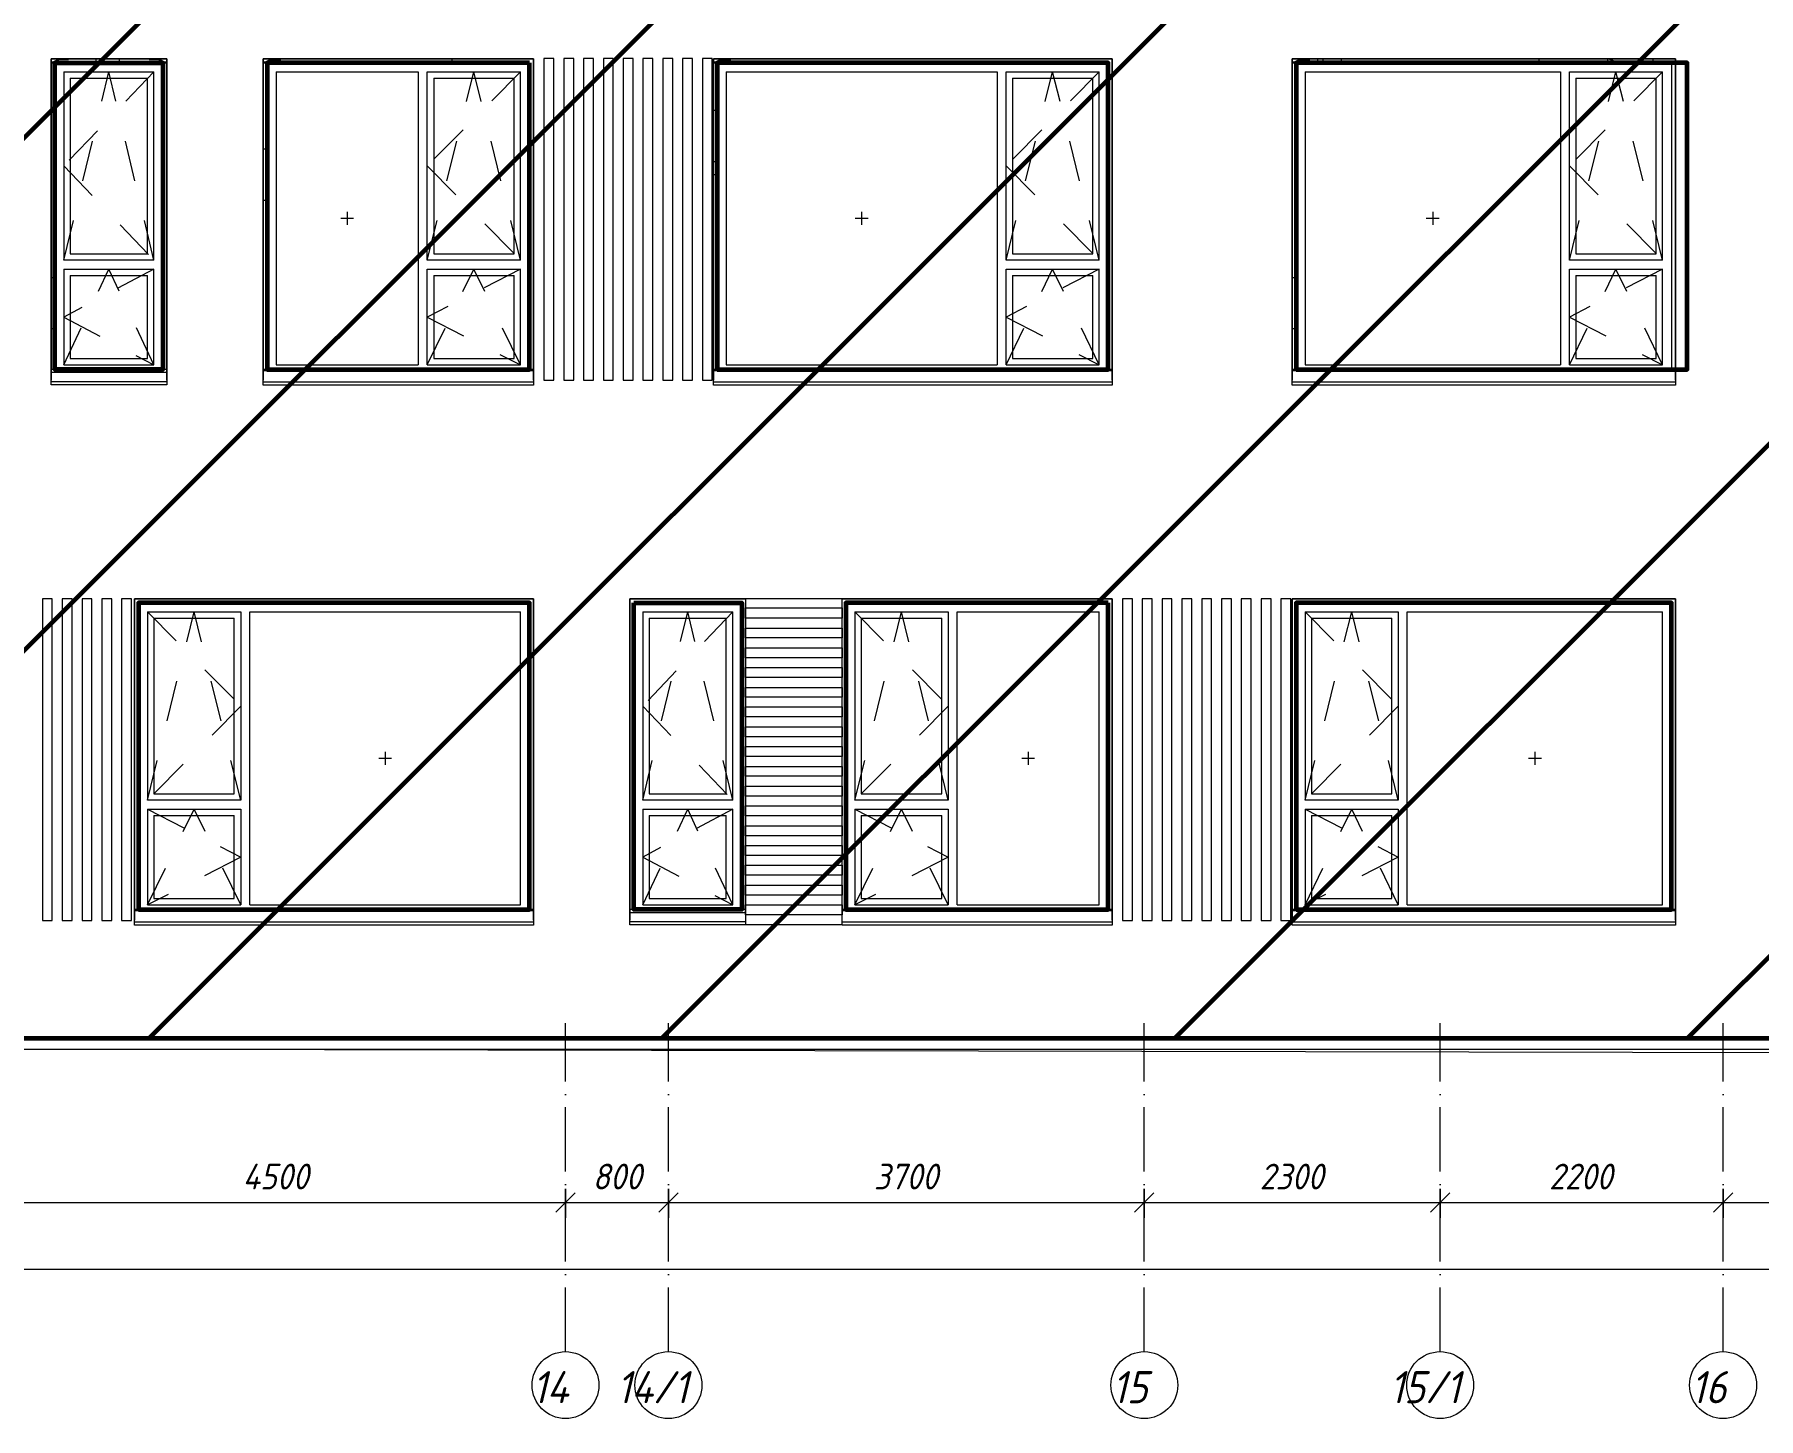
# Model space of a CAD drawing. Header units: millimetres. Extents: x 3914 to 443608, y -156176 to 78197.
# Drawn here: x 82725 to 96129, y -3074 to 7690 of the extents above; entities that cross this region are included whole.
import ezdxf

# ---------------------------------------------------------------- set-up
doc = ezdxf.new("R2010")
doc.units = ezdxf.units.MM
doc.linetypes.add('50_200_ШТРИХ_1Т_ш5_п1_п1_', pattern=[700, 500, -100, 0, -100])
doc.linetypes.add('Штрих', pattern=[635, 317.5, -317.5])
for name, color, linetype, lineweight in [('0) клиннинг', 90, 'Continuous', 60), ('1) Откосы', 102, 'Continuous', 60), ('A-ANNO-DIMS', 7, 'Continuous', 9), ('A-DETL-THIN', 7, 'Continuous', 9), ('A-GENM', 7, 'Continuous', 9), ('A-GLAZ-1', 7, 'Continuous', 5), ('A-GLAZ-2', 7, 'Штрих', 5), ('A-WALL', 7, 'Continuous', 5), ('I-WALL', 7, 'Continuous', 5), ('Оси', 7, 'Continuous', 9), ('Оси-1', 7, '50_200_ШТРИХ_1Т_ш5_п1_п1_', 9)]:
    doc.layers.add(name, color=color, linetype=linetype, lineweight=lineweight)
doc.styles.add('ISOCPEUR_I_2', font='isocpeui.ttf', dxfattribs={"width": 0.9, "height": 250})
doc.styles.add('ISOCPEUR_I_3', font='isocpeui.ttf', dxfattribs={"width": 0.9, "height": 200})

msp = doc.modelspace()

# ---------------------------------------------------------------- hatches: boundary and pattern name
at = {"layer": '0) клиннинг'}
h = msp.add_hatch(dxfattribs=at)
h.set_pattern_fill('ANSI31', color=256, scale=888)
h.paths.add_polyline_path([(164523.7, 13930), (38834, 13930), (38834, -116.1), (164523.7, -116.1)])

# ---------------------------------------------------------------- linework, layer by layer
msp.add_lwpolyline([(38834, -116.1), (164523.7, -116.1), (164523.7, 13930), (38834, 13930)], close=True, dxfattribs=at)
at = {"layer": '1) Откосы'}
for points in [[(82883.7, 7470), (83723.7, 7470), (83723.7, 5085), (82883.7, 5085)], [(86573.7, 7470), (84533.7, 7470), (84533.7, 5085), (86573.7, 5085)], [(88033.7, 5085), (91073.7, 5085), (91073.7, 7470), (88033.7, 7470)], [(92533.7, 5085), (95573.7, 5085), (95573.7, 7470), (92533.7, 7470)], [(83533.7, 885), (86573.7, 885), (86573.7, 3270), (83533.7, 3270)], [(87383.7, 3270), (88223.7, 3270), (88223.7, 885), (87383.7, 885)], [(91073.7, 3270), (89033.7, 3270), (89033.7, 885), (91073.7, 885)], [(92533.7, 885), (95453.7, 885), (95453.7, 3270), (92533.7, 3270)]]:
    msp.add_lwpolyline(points, close=True, dxfattribs=at)
at = {"layer": 'A-ANNO-DIMS'}
for p, q in [((86853.7, -1287), (86853.7, -1513.1)), ((86853.7, -1393.1), (86853.7, -1287)), ((86853.7, -1287), (86853.7, -1513.1)), ((86853.7, -1393.1), (86853.7, -1287)), ((87653.7, -1287), (87653.7, -1513.1)), ((87653.7, -1393.1), (87653.7, -1287)), ((87653.7, -1287), (87653.7, -1513.1)), ((87653.7, -1393.1), (87653.7, -1287)), ((91353.7, -1287), (91353.7, -1513.1)), ((91353.7, -1393.1), (91353.7, -1287)), ((91353.7, -1287), (91353.7, -1513.1)), ((91353.7, -1393.1), (91353.7, -1287)), ((93653.7, -1287), (93653.7, -1513.1)), ((93653.7, -1393.1), (93653.7, -1287)), ((93653.7, -1287), (93653.7, -1513.1)), ((93653.7, -1393.1), (93653.7, -1287)), ((95853.7, -1287), (95853.7, -1513.1)), ((95853.7, -1393.1), (95853.7, -1287)), ((95853.7, -1287), (95853.7, -1513.1)), ((95853.7, -1393.1), (95853.7, -1287)), ((82353.7, -1393.1), (86853.7, -1393.1)), ((86853.7, -1393.1), (87653.7, -1393.1)), ((87653.7, -1393.1), (91353.7, -1393.1)), ((91353.7, -1393.1), (93653.7, -1393.1)), ((93653.7, -1393.1), (95853.7, -1393.1)), ((95853.7, -1393.1), (99653.7, -1393.1)), ((39183.7, -1912.7), (164323.7, -1912.7))]:
    msp.add_line(p, q, dxfattribs=at)
at = {"layer": 'A-ANNO-DIMS', "lineweight": 20}
for p, q in [((86853.7, -1393.1), (86928.7, -1318.1)), ((86853.7, -1393.1), (86928.7, -1318.1)), ((87653.7, -1393.1), (87728.7, -1318.1)), ((87653.7, -1393.1), (87728.7, -1318.1)), ((91353.7, -1393.1), (91428.7, -1318.1)), ((91353.7, -1393.1), (91428.7, -1318.1)), ((93653.7, -1393.1), (93728.7, -1318.1)), ((93653.7, -1393.1), (93728.7, -1318.1)), ((95853.7, -1393.1), (95928.7, -1318.1)), ((95853.7, -1393.1), (95928.7, -1318.1)), ((86853.7, -1393.1), (86778.7, -1468.1)), ((86853.7, -1393.1), (86778.7, -1468.1)), ((87653.7, -1393.1), (87578.7, -1468.1)), ((91353.7, -1393.1), (91278.7, -1468.1)), ((91353.7, -1393.1), (91278.7, -1468.1)), ((93653.7, -1393.1), (93578.7, -1468.1)), ((93653.7, -1393.1), (93578.7, -1468.1)), ((95853.7, -1393.1), (95778.7, -1468.1)), ((95853.7, -1393.1), (95778.7, -1468.1))]:
    msp.add_line(p, q, dxfattribs=at)
at = {"layer": 'A-DETL-THIN'}
msp.add_line((115068.1, -265.1), (35943.7, -110.4), dxfattribs=at)
at = {"layer": 'A-GENM'}
for p, q in [((82868.5, 7475), (82853.7, 7475)), ((82853.7, 7470), (82869.7, 7470)), ((82919.7, 7500), (82868.5, 7475)), ((82869.7, 7470), (82920.8, 7495)), ((82920.8, 7495), (82989.7, 7495)), ((82989.7, 7495), (82989.7, 7500)), ((83203.5, 7470), (83203.5, 7500)), ((83243.5, 7470), (83243.5, 7500)), ((83617.7, 7500), (83617.7, 7495)), ((83617.7, 7495), (83686.5, 7495)), ((83686.5, 7495), (83737.7, 7470)), ((83738.8, 7475), (83687.7, 7500)), ((83737.7, 7470), (83753.7, 7470)), ((83753.7, 7475), (83738.8, 7475)), ((84518.5, 7475), (84503.7, 7475)), ((84503.7, 7470), (84519.7, 7470)), ((84569.7, 7500), (84518.5, 7475)), ((84519.7, 7470), (84570.8, 7495)), ((84570.8, 7495), (84639.7, 7495)), ((84639.7, 7495), (84639.7, 7500)), ((88018.5, 7475), (88003.7, 7475)), ((88003.7, 7470), (88019.7, 7470)), ((88069.7, 7500), (88018.5, 7475)), ((88019.7, 7470), (88070.8, 7495)), ((88070.8, 7495), (88139.7, 7495)), ((88139.7, 7495), (88139.7, 7500)), ((92518.5, 7475), (92503.7, 7475)), ((92503.7, 7470), (92519.7, 7470)), ((92569.7, 7500), (92518.5, 7475)), ((92519.7, 7470), (92570.8, 7495)), ((92570.8, 7495), (92639.7, 7495)), ((92639.7, 7495), (92639.7, 7500)), ((92703.7, 7470), (92703.7, 7500)), ((92743.7, 7470), (92743.7, 7500))]:
    msp.add_line(p, q, dxfattribs=at)
at = {"layer": 'A-GLAZ-1'}
for p, q in [((82853.7, 7500), (82853.7, 5002.5)), ((83753.7, 7500), (82853.7, 7500)), ((82883.7, 5085), (82883.7, 7470)), ((82883.7, 7470), (83723.7, 7470)), ((82953.7, 7400), (82953.7, 5935)), ((82953.7, 7400), (83653.7, 7400)), ((83653.7, 5935), (83653.7, 7400)), ((83723.7, 7470), (83723.7, 5085)), ((83753.7, 5002.5), (83753.7, 7500)), ((84503.7, 7500), (84503.7, 5002.5)), ((86603.7, 7500), (84503.7, 7500)), ((84533.7, 5085), (84533.7, 7470)), ((84533.7, 7470), (84603.7, 7470)), ((84603.7, 7470), (85708.7, 7470)), ((84603.7, 7400), (84603.7, 5120)), ((84603.7, 7400), (85708.7, 7400)), ((85708.7, 7470), (86573.7, 7470)), ((85708.7, 7400), (85708.7, 5120)), ((85778.7, 5935), (85778.7, 7400)), ((85778.7, 7400), (86503.7, 7400)), ((86503.7, 5935), (86503.7, 7400)), ((86573.7, 7470), (86573.7, 5085)), ((86603.7, 5002.5), (86603.7, 7500)), ((88003.7, 7500), (88003.7, 5002.5)), ((91103.7, 7500), (88003.7, 7500)), ((88033.7, 5085), (88033.7, 7470)), ((88033.7, 7470), (88103.7, 7470)), ((88103.7, 7470), (90208.7, 7470)), ((88103.7, 7400), (88103.7, 5120)), ((88103.7, 7400), (90208.7, 7400)), ((90208.7, 7470), (91073.7, 7470)), ((90208.7, 7400), (90208.7, 5120)), ((90278.7, 5935), (90278.7, 7400)), ((90278.7, 7400), (91003.7, 7400)), ((91003.7, 5935), (91003.7, 7400)), ((91073.7, 7470), (91073.7, 5085)), ((91103.7, 5002.5), (91103.7, 7500)), ((92503.7, 7500), (92503.7, 5002.5)), ((95483.7, 7500), (92503.7, 7500)), ((92533.7, 5085), (92533.7, 7470)), ((92533.7, 7470), (92603.7, 7470)), ((92603.7, 7470), (94588.7, 7470)), ((92603.7, 7400), (92603.7, 5120)), ((92603.7, 7400), (94588.7, 7400)), ((94588.7, 7470), (95453.7, 7470)), ((94588.7, 7400), (94588.7, 5120)), ((94658.7, 5935), (94658.7, 7400)), ((94658.7, 7400), (95383.7, 7400)), ((95048.7, 7470), (94958.7, 7500)), ((95383.7, 5935), (95383.7, 7400)), ((95453.7, 7470), (95453.7, 5085)), ((95483.7, 5002.5), (95483.7, 7500)), ((83003.7, 7350), (83003.7, 5985)), ((83003.7, 7350), (83603.7, 7350)), ((83603.7, 5985), (83603.7, 7350)), ((85828.7, 7350), (85828.7, 5985)), ((85828.7, 7350), (86453.7, 7350)), ((86453.7, 5985), (86453.7, 7350)), ((90328.7, 7350), (90328.7, 5985)), ((90328.7, 7350), (90953.7, 7350)), ((90953.7, 5985), (90953.7, 7350)), ((94708.7, 7350), (94708.7, 5985)), ((94708.7, 7350), (95333.7, 7350)), ((95333.7, 5985), (95333.7, 7350)), ((85156.2, 6310), (85156.2, 6210)), ((89156.2, 6310), (89156.2, 6210)), ((93596.2, 6310), (93596.2, 6210)), ((85206.2, 6260), (85106.2, 6260)), ((89206.2, 6260), (89106.2, 6260)), ((93646.2, 6260), (93546.2, 6260)), ((83653.7, 5935), (82953.7, 5935)), ((83003.7, 5985), (83603.7, 5985)), ((86503.7, 5935), (85778.7, 5935)), ((85828.7, 5985), (86453.7, 5985)), ((91003.7, 5935), (90278.7, 5935)), ((90328.7, 5985), (90953.7, 5985)), ((95383.7, 5935), (94658.7, 5935)), ((94708.7, 5985), (95333.7, 5985)), ((82953.7, 5865), (82953.7, 5120)), ((82953.7, 5865), (83653.7, 5865)), ((83003.7, 5815), (83003.7, 5170)), ((83003.7, 5815), (83603.7, 5815)), ((83603.7, 5170), (83603.7, 5815)), ((83653.7, 5120), (83653.7, 5865)), ((85778.7, 5120), (85778.7, 5865)), ((85778.7, 5865), (86503.7, 5865)), ((85828.7, 5815), (85828.7, 5170)), ((85828.7, 5815), (86453.7, 5815)), ((86453.7, 5170), (86453.7, 5815)), ((86503.7, 5120), (86503.7, 5865)), ((90278.7, 5120), (90278.7, 5865)), ((90278.7, 5865), (91003.7, 5865)), ((90328.7, 5815), (90328.7, 5170)), ((90328.7, 5815), (90953.7, 5815)), ((90953.7, 5170), (90953.7, 5815)), ((91003.7, 5120), (91003.7, 5865)), ((94658.7, 5120), (94658.7, 5865)), ((94658.7, 5865), (95383.7, 5865)), ((94708.7, 5815), (94708.7, 5170)), ((94708.7, 5815), (95333.7, 5815)), ((95333.7, 5170), (95333.7, 5815)), ((95383.7, 5120), (95383.7, 5865)), ((82953.7, 5120), (83653.7, 5120)), ((83003.7, 5170), (83603.7, 5170)), ((84603.7, 5120), (85708.7, 5120)), ((85778.7, 5120), (86503.7, 5120)), ((85828.7, 5170), (86453.7, 5170)), ((88103.7, 5120), (90208.7, 5120)), ((90278.7, 5120), (91003.7, 5120)), ((90328.7, 5170), (90953.7, 5170)), ((92603.7, 5120), (94588.7, 5120)), ((94658.7, 5120), (95383.7, 5120)), ((94708.7, 5170), (95333.7, 5170)), ((83753.7, 5085), (82853.7, 5085)), ((83753.7, 5060), (82853.7, 5060)), ((82853.7, 4991), (82853.7, 5002.5)), ((82853.7, 4966), (82853.7, 4991)), ((82853.7, 4991), (83753.7, 4991)), ((83753.7, 4966), (82853.7, 4966)), ((83753.7, 5002.5), (83753.7, 4991)), ((83753.7, 4991), (83753.7, 4966)), ((86603.7, 5085), (84503.7, 5085)), ((86603.7, 5075), (84503.7, 5075)), ((84503.7, 4988), (84503.7, 5002.5)), ((84503.7, 4963), (84503.7, 4988)), ((84503.7, 4988), (86603.7, 4988)), ((86603.7, 4963), (84503.7, 4963)), ((86603.7, 5002.5), (86603.7, 4988)), ((86603.7, 4988), (86603.7, 4963)), ((91103.7, 5085), (88003.7, 5085)), ((91103.7, 5075), (88003.7, 5075)), ((88003.7, 4988), (88003.7, 5002.5)), ((88003.7, 4963), (88003.7, 4988)), ((88003.7, 4988), (91103.7, 4988)), ((91103.7, 4963), (88003.7, 4963)), ((91103.7, 5002.5), (91103.7, 4988)), ((91103.7, 4988), (91103.7, 4963)), ((95483.7, 5085), (92503.7, 5085)), ((95483.7, 5075), (92503.7, 5075)), ((92503.7, 4988), (92503.7, 5002.5)), ((92503.7, 4963), (92503.7, 4988)), ((92503.7, 4988), (95483.7, 4988)), ((95483.7, 4963), (92503.7, 4963)), ((95483.7, 5002.5), (95483.7, 4988)), ((95483.7, 4988), (95483.7, 4963)), ((83503.7, 3300), (83503.7, 802.5)), ((86603.7, 3300), (83503.7, 3300)), ((83533.7, 885), (83533.7, 3270)), ((83533.7, 3270), (86573.7, 3270)), ((86573.7, 3270), (86573.7, 885)), ((86603.7, 802.5), (86603.7, 3300)), ((87353.7, 3300), (87353.7, 802.5)), ((88253.7, 3300), (87353.7, 3300)), ((87383.7, 885), (87383.7, 3270)), ((87383.7, 3270), (88223.7, 3270)), ((88223.7, 3270), (88223.7, 885)), ((88253.7, 3151.1), (88253.7, 3231)), ((91103.7, 3300), (89003.7, 3300)), ((89003.7, 3231), (89003.7, 3151.1)), ((89033.7, 885), (89033.7, 3270)), ((89033.7, 3270), (91073.7, 3270)), ((91073.7, 3270), (91073.7, 885)), ((91103.7, 802.5), (91103.7, 3300)), ((92503.7, 3300), (92503.7, 802.5)), ((95483.7, 3300), (92503.7, 3300)), ((92533.7, 885), (92533.7, 3270)), ((92533.7, 3270), (95453.7, 3270)), ((95453.7, 3270), (95453.7, 885)), ((95483.7, 802.5), (95483.7, 3300)), ((83603.7, 3200), (83603.7, 1735)), ((83603.7, 3200), (84328.7, 3200)), ((83653.7, 3150), (83653.7, 1785)), ((83653.7, 3150), (84278.7, 3150)), ((84278.7, 1785), (84278.7, 3150)), ((84328.7, 3200), (84328.7, 1735)), ((84398.7, 920), (84398.7, 3200)), ((84398.7, 3200), (86503.7, 3200)), ((86503.7, 920), (86503.7, 3200)), ((87453.7, 3200), (87453.7, 1735)), ((87453.7, 3200), (88153.7, 3200)), ((87503.7, 3150), (87503.7, 1785)), ((87503.7, 3150), (88103.7, 3150)), ((88103.7, 1785), (88103.7, 3150)), ((88153.7, 1735), (88153.7, 3200)), ((89103.7, 3200), (89103.7, 1735)), ((89103.7, 3200), (89828.7, 3200)), ((89153.7, 3150), (89153.7, 1785)), ((89153.7, 3150), (89778.7, 3150)), ((89778.7, 1785), (89778.7, 3150)), ((89828.7, 3200), (89828.7, 1735)), ((89898.7, 920), (89898.7, 3200)), ((89898.7, 3200), (91003.7, 3200)), ((91003.7, 920), (91003.7, 3200)), ((92603.7, 3200), (92603.7, 1735)), ((92603.7, 3200), (93328.7, 3200)), ((92653.7, 3150), (92653.7, 1785)), ((92653.7, 3150), (93278.7, 3150)), ((93278.7, 1785), (93278.7, 3150)), ((93328.7, 3200), (93328.7, 1735)), ((93398.7, 920), (93398.7, 3200)), ((93398.7, 3200), (95383.7, 3200)), ((95383.7, 920), (95383.7, 3200)), ((88253.7, 2997.1), (88253.7, 3074.1)), ((89003.7, 3074.1), (89003.7, 2997.1)), ((88253.7, 2843.1), (88253.7, 2920.1)), ((89003.7, 2920.1), (89003.7, 2843.1)), ((88253.7, 2689.1), (88253.7, 2766.1)), ((89003.7, 2766.1), (89003.7, 2689.1)), ((88253.7, 2537.1), (88253.7, 2612.1)), ((89003.7, 2612.1), (89003.7, 2537.1)), ((88253.7, 2383.1), (88253.7, 2460.1)), ((89003.7, 2460.1), (89003.7, 2383.1)), ((88253.7, 2228.5), (88253.7, 2306.1)), ((89003.7, 2306.1), (89003.7, 2228.5)), ((88253.7, 2075.1), (88253.7, 2151.5)), ((89003.7, 2151.5), (89003.7, 2075.1)), ((85501.2, 2060), (85401.2, 2060)), ((85451.2, 2110), (85451.2, 2010)), ((90501.2, 2060), (90401.2, 2060)), ((90451.2, 2110), (90451.2, 2010)), ((94441.2, 2060), (94341.2, 2060)), ((94391.2, 2110), (94391.2, 2010)), ((88253.7, 1920.9), (88253.7, 1998.1)), ((89003.7, 1998.1), (89003.7, 1920.9)), ((83653.7, 1785), (84278.7, 1785)), ((87503.7, 1785), (88103.7, 1785)), ((88253.7, 1766.9), (88253.7, 1843.9)), ((89003.7, 1843.9), (89003.7, 1766.9)), ((89153.7, 1785), (89778.7, 1785)), ((92653.7, 1785), (93278.7, 1785)), ((84328.7, 1735), (83603.7, 1735)), ((83603.7, 1665), (83603.7, 920)), ((83603.7, 1665), (84328.7, 1665)), ((83653.7, 1615), (83653.7, 970)), ((83653.7, 1615), (84278.7, 1615)), ((84278.7, 970), (84278.7, 1615)), ((84328.7, 1665), (84328.7, 920)), ((88153.7, 1735), (87453.7, 1735)), ((87453.7, 1665), (87453.7, 920)), ((87453.7, 1665), (88153.7, 1665)), ((87503.7, 1615), (87503.7, 970)), ((87503.7, 1615), (88103.7, 1615)), ((88103.7, 970), (88103.7, 1615)), ((88153.7, 920), (88153.7, 1665)), ((88253.7, 1612.8), (88253.7, 1689.9)), ((89003.7, 1689.9), (89003.7, 1612.8)), ((89828.7, 1735), (89103.7, 1735)), ((89103.7, 1665), (89103.7, 920)), ((89103.7, 1665), (89828.7, 1665)), ((89153.7, 1615), (89153.7, 970)), ((89153.7, 1615), (89778.7, 1615)), ((89778.7, 970), (89778.7, 1615)), ((89828.7, 1665), (89828.7, 920)), ((93328.7, 1735), (92603.7, 1735)), ((92603.7, 1665), (92603.7, 920)), ((92603.7, 1665), (93328.7, 1665)), ((92653.7, 1615), (92653.7, 970)), ((92653.7, 1615), (93278.7, 1615)), ((93278.7, 970), (93278.7, 1615)), ((93328.7, 1665), (93328.7, 920)), ((88253.7, 1459), (88253.7, 1535.8)), ((89003.7, 1535.8), (89003.7, 1459)), ((88253.7, 1305.5), (88253.7, 1382)), ((89003.7, 1382), (89003.7, 1305.5)), ((88253.7, 1151), (88253.7, 1228.5)), ((89003.7, 1228.5), (89003.7, 1151)), ((88253.7, 997.1), (88253.7, 1074)), ((89003.7, 1074), (89003.7, 997.1)), ((83653.7, 970), (84278.7, 970)), ((87503.7, 970), (88103.7, 970)), ((89153.7, 970), (89778.7, 970)), ((92653.7, 970), (93278.7, 970)), ((86603.7, 885), (83503.7, 885)), ((86603.7, 875), (83503.7, 875)), ((83603.7, 920), (84328.7, 920)), ((84398.7, 920), (86503.7, 920)), ((88253.7, 885), (87353.7, 885)), ((88253.7, 860), (87353.7, 860)), ((87453.7, 920), (88153.7, 920)), ((88253.7, 844.4), (88253.7, 920.1)), ((89003.7, 920.1), (89003.7, 844.4)), ((91103.7, 885), (89003.7, 885)), ((91103.7, 875), (89003.7, 875)), ((89103.7, 920), (89828.7, 920)), ((89898.7, 920), (91003.7, 920)), ((95483.7, 885), (92503.7, 885)), ((95483.7, 875), (92503.7, 875)), ((92603.7, 920), (93328.7, 920)), ((93398.7, 920), (95383.7, 920)), ((83503.7, 788), (83503.7, 802.5)), ((83503.7, 763), (83503.7, 788)), ((83503.7, 788), (86603.7, 788)), ((86603.7, 763), (83503.7, 763)), ((86603.7, 802.5), (86603.7, 788)), ((86603.7, 788), (86603.7, 763)), ((87353.7, 791), (87353.7, 802.5)), ((87353.7, 766), (87353.7, 791)), ((87353.7, 791), (88253.7, 791)), ((88253.7, 766), (87353.7, 766)), ((88253.7, 795.6), (88253.7, 791)), ((88253.7, 791), (88253.7, 766)), ((89003.7, 788), (89003.7, 793.8)), ((89003.7, 763), (89003.7, 788)), ((89003.7, 788), (91103.7, 788)), ((91103.7, 763), (89003.7, 763)), ((91103.7, 802.5), (91103.7, 788)), ((91103.7, 788), (91103.7, 763)), ((92503.7, 788), (92503.7, 802.5)), ((92503.7, 763), (92503.7, 788)), ((92503.7, 788), (95483.7, 788)), ((95483.7, 763), (92503.7, 763)), ((95483.7, 802.5), (95483.7, 788)), ((95483.7, 788), (95483.7, 763))]:
    msp.add_line(p, q, dxfattribs=at)
at = {"layer": 'A-GLAZ-2'}
for p, q in [((82953.7, 5935), (83303.7, 7400)), ((83653.7, 7400), (82953.7, 6667.5)), ((83653.7, 5935), (83303.7, 7400)), ((85778.7, 5935), (86141.2, 7400)), ((86503.7, 7400), (85778.7, 6667.5)), ((86503.7, 5935), (86141.2, 7400)), ((90278.7, 5935), (90641.2, 7400)), ((91003.7, 7400), (90278.7, 6667.5)), ((91003.7, 5935), (90641.2, 7400)), ((94658.7, 5935), (95021.2, 7400)), ((95383.7, 7400), (94658.7, 6667.5)), ((95383.7, 5935), (95021.2, 7400)), ((82953.7, 6667.5), (83653.7, 5935)), ((85778.7, 6667.5), (86503.7, 5935)), ((90278.7, 6667.5), (91003.7, 5935)), ((94658.7, 6667.5), (95383.7, 5935)), ((82953.7, 5120), (83303.7, 5865)), ((83653.7, 5865), (82953.7, 5492.5)), ((83653.7, 5120), (83303.7, 5865)), ((85778.7, 5120), (86141.2, 5865)), ((86503.7, 5865), (85778.7, 5492.5)), ((86503.7, 5120), (86141.2, 5865)), ((90278.7, 5120), (90641.2, 5865)), ((91003.7, 5865), (90278.7, 5492.5)), ((91003.7, 5120), (90641.2, 5865)), ((94658.7, 5120), (95021.2, 5865)), ((95383.7, 5865), (94658.7, 5492.5)), ((95383.7, 5120), (95021.2, 5865)), ((82953.7, 5492.5), (83653.7, 5120)), ((85778.7, 5492.5), (86503.7, 5120)), ((90278.7, 5492.5), (91003.7, 5120)), ((94658.7, 5492.5), (95383.7, 5120)), ((83603.7, 1735), (83966.2, 3200)), ((83603.7, 3200), (84328.7, 2467.5)), ((84328.7, 1735), (83966.2, 3200)), ((87453.7, 1735), (87803.7, 3200)), ((88153.7, 3200), (87453.7, 2467.5)), ((88153.7, 1735), (87803.7, 3200)), ((89103.7, 1735), (89466.2, 3200)), ((89103.7, 3200), (89828.7, 2467.5)), ((89828.7, 1735), (89466.2, 3200)), ((92603.7, 1735), (92966.2, 3200)), ((92603.7, 3200), (93328.7, 2467.5)), ((93328.7, 1735), (92966.2, 3200)), ((84328.7, 2467.5), (83603.7, 1735)), ((87453.7, 2467.5), (88153.7, 1735)), ((89828.7, 2467.5), (89103.7, 1735)), ((93328.7, 2467.5), (92603.7, 1735)), ((83603.7, 920), (83966.2, 1665)), ((83603.7, 1665), (84328.7, 1292.5)), ((84328.7, 920), (83966.2, 1665)), ((87453.7, 920), (87803.7, 1665)), ((88153.7, 1665), (87453.7, 1292.5)), ((88153.7, 920), (87803.7, 1665)), ((89103.7, 920), (89466.2, 1665)), ((89103.7, 1665), (89828.7, 1292.5)), ((89828.7, 920), (89466.2, 1665)), ((92603.7, 920), (92966.2, 1665)), ((92603.7, 1665), (93328.7, 1292.5)), ((93328.7, 920), (92966.2, 1665)), ((84328.7, 1292.5), (83603.7, 920)), ((87453.7, 1292.5), (88153.7, 920)), ((89828.7, 1292.5), (89103.7, 920)), ((93328.7, 1292.5), (92603.7, 920))]:
    msp.add_line(p, q, dxfattribs=at)
at = {"layer": 'A-WALL'}
for p, q in [((82853.7, 5002.5), (82853.7, 7500)), ((82853.7, 7500), (83753.7, 7500)), ((83753.7, 7500), (83753.7, 5002.5)), ((84503.7, 7500), (86603.7, 7500)), ((84503.7, 5002.5), (84503.7, 7500)), ((86603.7, 7500), (86603.7, 5002.5)), ((88003.7, 7500), (91103.7, 7500)), ((88003.7, 5002.5), (88003.7, 7500)), ((91103.7, 7500), (91103.7, 5002.5)), ((92503.7, 7500), (95483.7, 7500)), ((92503.7, 5002.5), (92503.7, 7500)), ((95483.7, 7500), (95483.7, 5002.5)), ((83503.7, 3300), (86603.7, 3300)), ((83503.7, 802.5), (83503.7, 3300)), ((86603.7, 3300), (86603.7, 802.5)), ((87353.7, 802.5), (87353.7, 3300)), ((87353.7, 3300), (88253.7, 3300)), ((88253.7, 3231), (88253.7, 3151.1)), ((89003.7, 3300), (91103.7, 3300)), ((89003.7, 3151.1), (89003.7, 3231)), ((91103.7, 3300), (91103.7, 802.5)), ((92503.7, 3300), (95483.7, 3300)), ((92503.7, 802.5), (92503.7, 3300)), ((95483.7, 3300), (95483.7, 802.5)), ((88253.7, 3074.1), (88253.7, 2997.1)), ((89003.7, 2997.1), (89003.7, 3074.1)), ((88253.7, 2920.1), (88253.7, 2843.1)), ((89003.7, 2843.1), (89003.7, 2920.1)), ((88253.7, 2766.1), (88253.7, 2689.1)), ((89003.7, 2689.1), (89003.7, 2766.1)), ((88253.7, 2612.1), (88253.7, 2537.1)), ((89003.7, 2537.1), (89003.7, 2612.1)), ((88253.7, 2460.1), (88253.7, 2383.1)), ((89003.7, 2383.1), (89003.7, 2460.1)), ((88253.7, 2306.1), (88253.7, 2228.5)), ((89003.7, 2228.5), (89003.7, 2306.1)), ((88253.7, 2151.5), (88253.7, 2075.1)), ((89003.7, 2075.1), (89003.7, 2151.5)), ((88253.7, 1998.1), (88253.7, 1920.9)), ((89003.7, 1920.9), (89003.7, 1998.1)), ((88253.7, 1843.9), (88253.7, 1766.9)), ((89003.7, 1766.9), (89003.7, 1843.9)), ((88253.7, 1689.9), (88253.7, 1612.8)), ((89003.7, 1612.8), (89003.7, 1689.9)), ((88253.7, 1535.8), (88253.7, 1459)), ((89003.7, 1459), (89003.7, 1535.8)), ((88253.7, 1382), (88253.7, 1305.5)), ((89003.7, 1305.5), (89003.7, 1382)), ((88253.7, 1228.5), (88253.7, 1151)), ((89003.7, 1151), (89003.7, 1228.5)), ((88253.7, 1074), (88253.7, 997.1)), ((89003.7, 997.1), (89003.7, 1074)), ((88253.7, 920.1), (88253.7, 844.4)), ((89003.7, 844.4), (89003.7, 920.1)), ((81775.6, -200), (111588.7, -200))]:
    msp.add_line(p, q, dxfattribs=at)
at = {"layer": 'I-WALL'}
for p, q in [((83383.7, 7500), (83383.7, 7470)), ((85973.7, 7470), (85973.7, 7500)), ((86763.2, 7502.9), (86686.2, 7502.9)), ((86686.2, 7502.9), (86686.2, 5001.8)), ((86763.2, 5001.8), (86763.2, 7502.9)), ((86917.2, 7502.9), (86840.2, 7502.9)), ((86840.2, 7502.9), (86840.2, 5001.8)), ((86917.2, 5001.8), (86917.2, 7502.9)), ((87071.2, 7502.9), (86994.2, 7502.9)), ((86994.2, 7502.9), (86994.2, 5001.8)), ((87071.2, 5001.8), (87071.2, 7502.9)), ((87225.2, 7502.9), (87148.2, 7502.9)), ((87148.2, 7502.9), (87148.2, 5001.8)), ((87225.2, 5001.8), (87225.2, 7502.9)), ((87379.2, 7502.9), (87302.2, 7502.9)), ((87302.2, 7502.9), (87302.2, 5001.8)), ((87379.2, 5001.8), (87379.2, 7502.9)), ((87533.2, 7502.9), (87456.2, 7502.9)), ((87456.2, 7502.9), (87456.2, 5001.8)), ((87533.2, 5001.8), (87533.2, 7502.9)), ((87687.2, 7502.9), (87610.2, 7502.9)), ((87610.2, 7502.9), (87610.2, 5001.8)), ((87687.2, 5001.8), (87687.2, 7502.9)), ((87841.2, 7502.9), (87764.2, 7502.9)), ((87764.2, 7502.9), (87764.2, 5001.8)), ((87841.2, 5001.8), (87841.2, 7502.9)), ((87995.2, 7502.9), (87918.2, 7502.9)), ((87918.2, 7502.9), (87918.2, 5001.8)), ((87995.2, 5001.8), (87995.2, 7502.9)), ((92883.7, 7500), (92883.7, 7470)), ((94423.7, 7470), (94423.7, 7500)), ((94958.7, 7470), (94958.7, 7500)), ((95308.7, 7500), (95308.7, 7470)), ((88003.7, 7100.2), (88033.7, 7100.2)), ((84503.7, 6800), (84533.7, 6800)), ((88033.7, 6700.2), (88003.7, 6700.2)), ((88003.7, 6600), (88033.7, 6600)), ((84533.7, 6400), (84503.7, 6400)), ((82853.7, 5800), (82883.7, 5800)), ((92503.7, 5800), (92533.7, 5800)), ((82883.7, 5400), (82853.7, 5400)), ((92533.7, 5400), (92503.7, 5400)), ((86686.2, 5001.8), (86763.2, 5001.8)), ((86840.2, 5001.8), (86917.2, 5001.8)), ((86994.2, 5001.8), (87071.2, 5001.8)), ((87148.2, 5001.8), (87225.2, 5001.8)), ((87302.2, 5001.8), (87379.2, 5001.8)), ((87456.2, 5001.8), (87533.2, 5001.8)), ((87610.2, 5001.8), (87687.2, 5001.8)), ((87764.2, 5001.8), (87841.2, 5001.8)), ((87918.2, 5001.8), (87995.2, 5001.8)), ((82863.7, 3301), (82786.7, 3301)), ((82786.7, 3301), (82786.7, 800)), ((82863.7, 800), (82863.7, 3301)), ((83017.7, 3301), (82940.7, 3301)), ((82940.7, 3301), (82940.7, 800)), ((83017.7, 800), (83017.7, 3301)), ((83171.7, 3301), (83094.7, 3301)), ((83094.7, 3301), (83094.7, 800)), ((83171.7, 800), (83171.7, 3301)), ((83325.7, 3301), (83248.7, 3301)), ((83248.7, 3301), (83248.7, 800)), ((83325.7, 800), (83325.7, 3301)), ((83479.7, 3301), (83402.7, 3301)), ((83402.7, 3301), (83402.7, 800)), ((83479.7, 800), (83479.7, 3301)), ((89003.7, 3300), (88253.7, 3300)), ((88253.7, 3300), (88253.7, 3231)), ((88253.7, 3231), (89003.7, 3231)), ((89003.7, 3231), (89003.7, 3300)), ((91261.1, 3300), (91184.1, 3300)), ((91184.1, 3300), (91184.1, 799)), ((91261.1, 799), (91261.1, 3300)), ((91415.1, 3300), (91338.1, 3300)), ((91338.1, 3300), (91338.1, 799)), ((91415.1, 799), (91415.1, 3300)), ((91569.1, 3300), (91492.1, 3300)), ((91492.1, 3300), (91492.1, 799)), ((91569.1, 799), (91569.1, 3300)), ((91723.1, 3300), (91646.1, 3300)), ((91646.1, 3300), (91646.1, 799)), ((91723.1, 799), (91723.1, 3300)), ((91877.1, 3300), (91800.1, 3300)), ((91800.1, 3300), (91800.1, 799)), ((91877.1, 799), (91877.1, 3300)), ((92031.1, 3300), (91954.1, 3300)), ((91954.1, 3300), (91954.1, 799)), ((92031.1, 799), (92031.1, 3300)), ((92185.1, 3300), (92108.1, 3300)), ((92108.1, 3300), (92108.1, 799)), ((92185.1, 799), (92185.1, 3300)), ((92339.1, 3300), (92262.1, 3300)), ((92262.1, 3300), (92262.1, 799)), ((92339.1, 799), (92339.1, 3300)), ((92493.1, 3300), (92416.1, 3300)), ((92416.1, 3300), (92416.1, 799)), ((92493.1, 799), (92493.1, 3300)), ((89003.7, 3151.1), (88253.7, 3151.1)), ((88253.7, 3151.1), (88253.7, 3074.1)), ((89003.7, 3074.1), (89003.7, 3151.1)), ((88253.7, 3074.1), (89003.7, 3074.1)), ((89003.7, 2997.1), (88253.7, 2997.1)), ((88253.7, 2997.1), (88253.7, 2920.1)), ((89003.7, 2920.1), (89003.7, 2997.1)), ((88253.7, 2920.1), (89003.7, 2920.1)), ((89003.7, 2843.1), (88253.7, 2843.1)), ((88253.7, 2843.1), (88253.7, 2766.1)), ((89003.7, 2766.1), (89003.7, 2843.1)), ((88253.7, 2766.1), (89003.7, 2766.1)), ((89003.7, 2689.1), (88253.7, 2689.1)), ((88253.7, 2689.1), (88253.7, 2612.1)), ((89003.7, 2612.1), (89003.7, 2689.1)), ((88253.7, 2612.1), (89003.7, 2612.1)), ((89003.7, 2537.1), (88253.7, 2537.1)), ((88253.7, 2537.1), (88253.7, 2460.1)), ((88253.7, 2460.1), (89003.7, 2460.1)), ((89003.7, 2460.1), (89003.7, 2537.1)), ((89003.7, 2383.1), (88253.7, 2383.1)), ((88253.7, 2383.1), (88253.7, 2306.1)), ((88253.7, 2306.1), (89003.7, 2306.1)), ((89003.7, 2306.1), (89003.7, 2383.1)), ((89003.7, 2228.5), (88253.7, 2228.5)), ((88253.7, 2228.5), (88253.7, 2151.5)), ((88253.7, 2151.5), (89003.7, 2151.5)), ((89003.7, 2151.5), (89003.7, 2228.5)), ((89003.7, 2075.1), (88253.7, 2075.1)), ((88253.7, 2075.1), (88253.7, 1998.1)), ((89003.7, 1998.1), (89003.7, 2075.1)), ((88253.7, 1998.1), (89003.7, 1998.1)), ((89003.7, 1920.9), (88253.7, 1920.9)), ((88253.7, 1920.9), (88253.7, 1843.9)), ((89003.7, 1843.9), (89003.7, 1920.9)), ((88253.7, 1843.9), (89003.7, 1843.9)), ((89003.7, 1766.9), (88253.7, 1766.9)), ((88253.7, 1766.9), (88253.7, 1689.9)), ((89003.7, 1689.9), (89003.7, 1766.9)), ((88253.7, 1689.9), (89003.7, 1689.9)), ((89003.7, 1612.8), (88253.7, 1612.8)), ((88253.7, 1612.8), (88253.7, 1535.8)), ((89003.7, 1535.8), (89003.7, 1612.8)), ((88253.7, 1535.8), (89003.7, 1535.8)), ((89003.7, 1459), (88253.7, 1459)), ((88253.7, 1459), (88253.7, 1382)), ((88253.7, 1382), (89003.7, 1382)), ((89003.7, 1382), (89003.7, 1459)), ((89003.7, 1305.5), (88253.7, 1305.5)), ((88253.7, 1305.5), (88253.7, 1228.5)), ((88253.7, 1228.5), (89003.7, 1228.5)), ((89003.7, 1228.5), (89003.7, 1305.5)), ((89003.7, 1151), (88253.7, 1151)), ((88253.7, 1151), (88253.7, 1074)), ((88253.7, 1074), (89003.7, 1074)), ((89003.7, 1074), (89003.7, 1151)), ((89003.7, 997.1), (88253.7, 997.1)), ((88253.7, 997.1), (88253.7, 920.1)), ((89003.7, 920.1), (89003.7, 997.1)), ((88253.7, 920.1), (89003.7, 920.1)), ((89003.7, 844.4), (88253.7, 844.4)), ((88253.7, 844.4), (88253.7, 795.6)), ((89003.7, 793.8), (89003.7, 844.4)), ((82786.7, 800), (82863.7, 800)), ((82940.7, 800), (83017.7, 800)), ((83094.7, 800), (83171.7, 800)), ((83248.7, 800), (83325.7, 800)), ((83402.7, 800), (83479.7, 800)), ((88253.7, 767.4), (89003.7, 767.4)), ((91184.1, 799), (91261.1, 799)), ((91338.1, 799), (91415.1, 799)), ((91492.1, 799), (91569.1, 799)), ((91646.1, 799), (91723.1, 799)), ((91800.1, 799), (91877.1, 799)), ((91954.1, 799), (92031.1, 799)), ((92108.1, 799), (92185.1, 799)), ((92262.1, 799), (92339.1, 799)), ((92416.1, 799), (92493.1, 799))]:
    msp.add_line(p, q, dxfattribs=at)
at = {"layer": 'Оси'}
for centre in [(86853.7, -2813.6), (87653.7, -2813.6), (91353.7, -2813.6), (93653.7, -2813.6), (95853.7, -2813.6)]:
    msp.add_circle(centre, 260, dxfattribs=at)
at = {"layer": 'Оси-1'}
for p, q in [((86853.7, -2553.6), (86853.7, 0)), ((87653.7, -2553.6), (87653.7, 0)), ((91353.7, -2553.6), (91353.7, 0)), ((93653.7, -2553.6), (93653.7, 0)), ((95853.7, -2553.6), (95853.7, 0))]:
    msp.add_line(p, q, dxfattribs=at)

# ---------------------------------------------------------------- texts
at = {"layer": 'Оси', "style": 'ISOCPEUR_I_2', "width": 0.9}
for s, p in [('14', (86595.2, -2954.8)), ('14/1', (87252.1, -2954.8)), ('15', (91104.2, -2954.8)), ('15/1', (93261.1, -2954.8)), ('16', (95604.2, -2954.8))]:
    msp.add_text(s, height=250, dxfattribs=at).set_placement(p)

# ---------------------------------------------------------------- next in the draw order: texts
at = {"layer": 'A-ANNO-DIMS', "char_height": 200, "attachment_point": 1, "line_spacing_factor": 1.149209, "style": 'ISOCPEUR_I_3', "bg_fill": 3, "box_fill_scale": 1.25, "bg_fill_color": 256, "bg_fill_true_color": 13158600, "bg_fill_transparency": 0}
for s, insert, width in [('4500', (84343.2, -1091.8), 625.17), ('800', (87064, -1091.8), 455.087), ('3700', (89250.8, -1091.8), 606.782), ('2300', (92250.8, -1091.8), 606.782), ('2200', (94500.8, -1091.8), 606.782)]:
    msp.add_mtext(s, dxfattribs=dict(at, insert=insert, width=width))

# ---------------------------------------------------------------- next in the draw order: linework, layer by layer
at = {"layer": 'A-ANNO-DIMS', "lineweight": 20}
msp.add_line((87653.7, -1393.1), (87578.7, -1468.1), dxfattribs=at)

doc.saveas('drawing.dxf')
